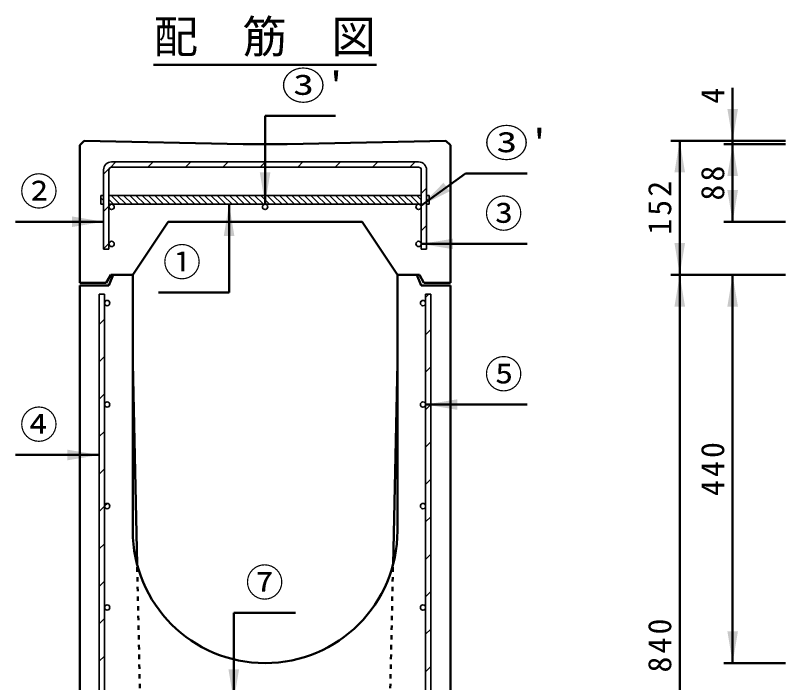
# Model space of a CAD drawing. Units: millimetres, scale not verified. Extents: x 100 to 4105, y 100 to 2870.
# Drawn here: x 1100 to 1973, y 993 to 1749 of the extents above; entities that cross this region are included whole.
import ezdxf
from ezdxf.enums import TextEntityAlignment as Align

# ---------------------------------------------------------------- set-up
doc = ezdxf.new("R2010")
doc.units = ezdxf.units.MM
doc.header["$LTSCALE"] = 5
doc.linetypes.add('USER2', pattern=[2.2, 1, -1.2])
doc.layers.add('V-nasSTD', color=7, linetype='Continuous', lineweight=35)
doc.styles.add('ＭＳ ゴシック', font='')
doc.styles.get('ＭＳ ゴシック').set_extended_font_data('MS Gothic')

msp = doc.modelspace()

# ---------------------------------------------------------------- hatches: boundary and pattern name
at = {"layer": 'V-nasSTD'}
for points in [[(1918.969, 1643.045), (1912.969, 1607.045), (1906.969, 1643.045)], [(1846.969, 1571.045), (1852.969, 1607.045), (1858.969, 1571.045)], [(1906.969, 1567.045), (1912.969, 1603.045), (1918.969, 1567.045)], [(1376.969, 1571.045), (1382.969, 1535.045), (1388.969, 1571.045)], [(1559.683, 1533.325), (1592.295, 1549.709), (1588.756, 1554.555), (1585.218, 1559.4)], [(1918.969, 1551.045), (1912.969, 1515.045), (1906.969, 1551.045)], [(1348.182, 1499.045), (1342.182, 1535.045), (1336.182, 1499.045)], [(1163.969, 1509.221), (1199.969, 1515.221), (1163.969, 1521.221)], [(1595.969, 1484.045), (1559.969, 1490.045), (1595.969, 1496.045)], [(1858.969, 1491.045), (1852.969, 1455.045), (1846.969, 1491.045)], [(1858.969, 1419.045), (1852.969, 1455.045), (1846.969, 1419.045)], [(1906.969, 1419.045), (1912.969, 1455.045), (1918.969, 1419.045)], [(1600.969, 1302.045), (1564.969, 1308.045), (1600.969, 1314.045)], [(1158.969, 1244.893), (1194.969, 1250.893), (1158.969, 1256.893)], [(1918.969, 1051.045), (1912.969, 1015.045), (1906.969, 1051.045)], [(1341.469, 1008.045), (1347.469, 972.045), (1353.469, 1008.045)]]:
    msp.add_hatch(color=256, dxfattribs=at).paths.add_polyline_path(points)

# ---------------------------------------------------------------- linework, layer by layer
at = {"layer": 'V-nasSTD', "lineweight": 50}
for p, q in [((1256.566, 1693.045), (1509.373, 1693.045)), ((1912.969, 1667.045), (1912.969, 1607.045)), ((1382.969, 1635.045), (1382.969, 1535.045)), ((1462.969, 1635.045), (1382.969, 1635.045)), ((1177.969, 1607.045), (1172.969, 1602.045)), ((1357.969, 1603.045), (1177.969, 1607.045)), ((1407.969, 1603.045), (1587.969, 1607.045)), ((1592.969, 1602.045), (1587.969, 1607.045)), ((1972.969, 1607.045), (1842.969, 1607.045)), ((1852.969, 1455.045), (1852.969, 1607.045)), ((1912.969, 1603.045), (1912.969, 1607.045)), ((1172.969, 1446.045), (1172.969, 1602.045)), ((1357.969, 1603.045), (1407.969, 1603.045)), ((1592.969, 1446.045), (1592.969, 1602.045)), ((1972.969, 1603.045), (1902.969, 1603.045)), ((1912.969, 1515.045), (1912.969, 1603.045)), ((1609.969, 1570.045), (1559.683, 1533.325)), ((1679.969, 1570.045), (1609.969, 1570.045)), ((1342.182, 1435.045), (1342.182, 1535.045)), ((1099.969, 1515.221), (1199.969, 1515.221)), ((1272.969, 1515.045), (1232.969, 1455.045)), ((1272.969, 1515.045), (1492.969, 1515.045)), ((1492.969, 1515.045), (1532.969, 1455.045)), ((1972.969, 1515.045), (1902.969, 1515.045)), ((1679.969, 1490.045), (1559.969, 1490.045)), ((1202.969, 1446.045), (1207.969, 1455.045)), ((1210.969, 1455.045), (1205.969, 1443.045)), ((1207.969, 1455.045), (1232.969, 1455.045)), ((1232.969, 1455.045), (1210.969, 1455.045)), ((1232.969, 1455.045), (1232.969, 1165.045)), ((1557.969, 1455.045), (1532.969, 1455.045)), ((1532.969, 1455.045), (1532.969, 1165.045)), ((1532.969, 1455.045), (1554.969, 1455.045)), ((1554.969, 1455.045), (1559.969, 1443.045)), ((1562.969, 1446.045), (1557.969, 1455.045)), ((1972.969, 1455.045), (1842.969, 1455.045)), ((1852.969, 615.045), (1852.969, 1455.045)), ((1912.969, 1015.045), (1912.969, 1455.045)), ((1172.969, 1446.045), (1202.969, 1446.045)), ((1172.969, 1443.045), (1172.969, 615.045)), ((1205.969, 1443.045), (1172.969, 1443.045)), ((1559.969, 1443.045), (1592.969, 1443.045)), ((1592.969, 1446.045), (1562.969, 1446.045)), ((1592.969, 1443.045), (1592.969, 615.045)), ((1262.182, 1435.045), (1342.182, 1435.045)), ((1237.965, 1126.654), (1232.969, 1355.045)), ((1527.973, 1126.654), (1532.969, 1355.045)), ((1679.969, 1308.045), (1564.969, 1308.045)), ((1099.969, 1250.893), (1194.969, 1250.893)), ((1347.469, 1072.045), (1347.469, 972.045)), ((1347.469, 1072.045), (1417.469, 1072.045)), ((1972.969, 1015.045), (1902.969, 1015.045))]:
    msp.add_line(p, q, dxfattribs=at)
at = {"layer": 'V-nasSTD'}
for p, q in [((1207.223, 1576.484), (1213.784, 1583.045)), ((1556.969, 1583.045), (1208.969, 1583.045)), ((1556.969, 1583.045), (1208.969, 1583.045)), ((1250.21, 1577.045), (1256.21, 1583.045)), ((1292.637, 1577.045), (1298.637, 1583.045)), ((1335.063, 1577.045), (1341.063, 1583.045)), ((1377.489, 1577.045), (1383.489, 1583.045)), ((1419.916, 1577.045), (1425.916, 1583.045)), ((1462.342, 1577.045), (1468.342, 1583.045)), ((1504.769, 1577.045), (1510.769, 1583.045)), ((1547.195, 1577.045), (1553.195, 1583.045)), ((1199.969, 1569.23), (1206.53, 1575.791)), ((1199.969, 1574.045), (1199.969, 1484.045)), ((1205.969, 1484.045), (1205.969, 1574.045)), ((1556.969, 1577.045), (1208.969, 1577.045)), ((1208.969, 1577.045), (1556.969, 1577.045)), ((1559.969, 1484.045), (1559.969, 1574.045)), ((1559.969, 1574.045), (1559.969, 1545.045)), ((1565.969, 1484.045), (1565.969, 1574.045)), ((1565.969, 1545.045), (1565.969, 1574.045)), ((1559.969, 1547.393), (1565.969, 1553.393)), ((1196.969, 1545.045), (1196.969, 1535.045)), ((1196.969, 1545.045), (1199.969, 1545.045)), ((1199.969, 1545.045), (1196.969, 1545.045)), ((1196.969, 1545.045), (1196.969, 1535.045)), ((1196.969, 1542.307), (1199.969, 1539.307)), ((1559.969, 1545.045), (1205.969, 1545.045)), ((1382.969, 1545.045), (1205.969, 1545.045)), ((1205.969, 1540.378), (1211.303, 1535.045)), ((1208.374, 1545.045), (1218.374, 1535.045)), ((1215.445, 1545.045), (1225.445, 1535.045)), ((1222.516, 1545.045), (1232.516, 1535.045)), ((1229.587, 1545.045), (1239.587, 1535.045)), ((1236.658, 1545.045), (1246.658, 1535.045)), ((1243.729, 1545.045), (1253.729, 1535.045)), ((1250.8, 1545.045), (1260.8, 1535.045)), ((1257.871, 1545.045), (1267.871, 1535.045)), ((1264.942, 1545.045), (1274.942, 1535.045)), ((1272.013, 1545.045), (1282.013, 1535.045)), ((1279.084, 1545.045), (1289.084, 1535.045)), ((1286.155, 1545.045), (1296.155, 1535.045)), ((1293.226, 1545.045), (1303.226, 1535.045)), ((1300.298, 1545.045), (1310.298, 1535.045)), ((1307.369, 1545.045), (1317.369, 1535.045)), ((1314.44, 1545.045), (1324.44, 1535.045)), ((1321.511, 1545.045), (1331.511, 1535.045)), ((1328.582, 1545.045), (1338.582, 1535.045)), ((1335.653, 1545.045), (1345.653, 1535.045)), ((1342.724, 1545.045), (1352.724, 1535.045)), ((1349.795, 1545.045), (1359.795, 1535.045)), ((1356.866, 1545.045), (1366.866, 1535.045)), ((1363.937, 1545.045), (1373.937, 1535.045)), ((1371.008, 1545.045), (1381.008, 1535.045)), ((1378.079, 1545.045), (1388.079, 1535.045)), ((1559.969, 1545.045), (1382.969, 1545.045)), ((1385.15, 1545.045), (1395.15, 1535.045)), ((1392.221, 1545.045), (1402.221, 1535.045)), ((1399.292, 1545.045), (1409.292, 1535.045)), ((1406.364, 1545.045), (1416.364, 1535.045)), ((1413.435, 1545.045), (1423.435, 1535.045)), ((1420.506, 1545.045), (1430.506, 1535.045)), ((1427.577, 1545.045), (1437.577, 1535.045)), ((1434.648, 1545.045), (1444.648, 1535.045)), ((1441.719, 1545.045), (1451.719, 1535.045)), ((1448.79, 1545.045), (1458.79, 1535.045)), ((1455.861, 1545.045), (1465.861, 1535.045)), ((1462.932, 1545.045), (1472.932, 1535.045)), ((1470.003, 1545.045), (1480.003, 1535.045)), ((1477.074, 1545.045), (1487.074, 1535.045)), ((1484.145, 1545.045), (1494.145, 1535.045)), ((1491.216, 1545.045), (1501.216, 1535.045)), ((1498.287, 1545.045), (1508.287, 1535.045)), ((1505.358, 1545.045), (1515.358, 1535.045)), ((1512.43, 1545.045), (1522.43, 1535.045)), ((1519.501, 1545.045), (1529.501, 1535.045)), ((1526.572, 1545.045), (1536.572, 1535.045)), ((1533.643, 1545.045), (1543.643, 1535.045)), ((1540.714, 1545.045), (1550.714, 1535.045)), ((1547.785, 1545.045), (1557.785, 1535.045)), ((1554.856, 1545.045), (1559.969, 1539.931)), ((1565.969, 1545.045), (1568.969, 1545.045)), ((1568.969, 1545.045), (1565.969, 1545.045)), ((1565.969, 1541.002), (1568.969, 1538.002)), ((1568.969, 1545.045), (1568.969, 1535.045)), ((1568.969, 1535.045), (1568.969, 1545.045)), ((1196.969, 1535.236), (1197.16, 1535.045)), ((1196.969, 1535.045), (1199.969, 1535.045)), ((1196.969, 1535.045), (1199.969, 1535.045)), ((1199.969, 1526.804), (1205.969, 1532.804)), ((1559.969, 1535.045), (1205.969, 1535.045)), ((1205.969, 1535.045), (1208.969, 1535.045)), ((1206.106, 1532.941), (1208.073, 1534.908)), ((1208.969, 1535.045), (1556.969, 1535.045)), ((1556.969, 1535.045), (1559.969, 1535.045)), ((1559.969, 1535.045), (1559.969, 1532.045)), ((1559.969, 1532.045), (1559.969, 1490.045)), ((1565.969, 1535.045), (1568.969, 1535.045)), ((1565.969, 1484.045), (1565.969, 1535.045)), ((1565.969, 1535.045), (1568.969, 1535.045)), ((1559.969, 1504.966), (1565.969, 1510.966)), ((1205.99, 1490.399), (1208.616, 1493.024)), ((1199.969, 1484.378), (1205.969, 1490.378)), ((1559.969, 1490.045), (1559.969, 1484.045)), ((1199.969, 1484.045), (1205.969, 1484.045)), ((1199.969, 1484.045), (1205.969, 1484.045)), ((1559.969, 1484.045), (1565.969, 1484.045)), ((1559.969, 1484.045), (1565.969, 1484.045)), ((1200.969, 1433.045), (1194.969, 1433.045)), ((1194.969, 1433.045), (1194.969, 972.045)), ((1200.969, 1433.045), (1194.969, 1433.045)), ((1194.969, 1433.045), (1194.969, 1250.893)), ((1200.969, 972.045), (1200.969, 1433.045)), ((1200.969, 1423.045), (1200.969, 1433.045)), ((1570.969, 1433.045), (1564.969, 1433.045)), ((1564.969, 972.045), (1564.969, 1433.045)), ((1564.969, 1429.532), (1568.482, 1433.045)), ((1570.969, 1433.045), (1564.969, 1433.045)), ((1564.969, 1433.045), (1564.969, 1423.045)), ((1570.969, 1433.045), (1570.969, 972.045)), ((1570.969, 1308.045), (1570.969, 1433.045)), ((1200.969, 1308.045), (1200.969, 1423.045)), ((1559.018, 1423.581), (1561.434, 1425.997)), ((1564.969, 1423.045), (1564.969, 1308.045)), ((1194.969, 1398.944), (1200.969, 1404.944)), ((1564.969, 1387.106), (1570.969, 1393.106)), ((1194.969, 1356.517), (1200.969, 1362.517)), ((1564.969, 1344.679), (1570.969, 1350.679)), ((1194.969, 1314.091), (1200.969, 1320.091)), ((1200.969, 1193.045), (1200.969, 1308.045)), ((1564.969, 1302.253), (1570.969, 1308.253)), ((1564.969, 1308.045), (1564.969, 1193.045)), ((1570.969, 972.045), (1570.969, 1308.045)), ((1194.969, 1271.664), (1200.969, 1277.664)), ((1564.969, 1259.827), (1570.969, 1265.827)), ((1194.969, 1250.893), (1194.969, 972.045)), ((1194.969, 1229.238), (1200.969, 1235.238)), ((1564.969, 1217.4), (1570.969, 1223.4)), ((1200.978, 1192.82), (1204.194, 1196.036)), ((1194.969, 1186.812), (1200.969, 1192.812)), ((1200.969, 1078.045), (1200.969, 1193.045)), ((1564.969, 1193.045), (1564.969, 1078.045)), ((1564.969, 1174.974), (1570.969, 1180.974)), ((1194.969, 1144.385), (1200.969, 1150.385)), ((1564.969, 1132.547), (1570.969, 1138.547)), ((1194.969, 1101.959), (1200.969, 1107.959)), ((1564.969, 1090.121), (1570.969, 1096.121)), ((1200.969, 972.045), (1200.969, 1078.045)), ((1564.969, 1078.045), (1564.969, 972.045)), ((1194.969, 1059.532), (1200.969, 1065.532)), ((1564.969, 1047.695), (1570.969, 1053.695)), ((1194.969, 1017.106), (1200.969, 1023.106)), ((1564.969, 1005.268), (1570.969, 1011.268))]:
    msp.add_line(p, q, dxfattribs=at)
at = {"layer": 'V-nasSTD', "linetype": 'USER2', "lineweight": 50}
for p, q in [((1246.321, 744.693), (1237.965, 1126.654)), ((1519.618, 744.693), (1527.973, 1126.654))]:
    msp.add_line(p, q, dxfattribs=at)
at = {"layer": 'V-nasSTD'}
for centre in [(1208.969, 1532.045), (1382.969, 1532.045), (1382.969, 1532.045), (1556.969, 1532.045), (1208.969, 1490.045), (1208.969, 1490.045), (1556.969, 1490.045), (1556.969, 1490.045), (1203.969, 1423.045), (1203.969, 1423.045), (1561.969, 1423.045), (1561.969, 1423.045), (1203.969, 1308.045), (1203.969, 1308.045), (1561.969, 1308.045), (1561.969, 1308.045), (1203.969, 1193.045), (1203.969, 1193.045), (1561.969, 1193.045), (1561.969, 1193.045), (1203.969, 1078.045), (1203.969, 1078.045), (1561.969, 1078.045), (1561.969, 1078.045)]:
    msp.add_circle(centre, 3, dxfattribs=at)
for centre, radius, start, end in [((1208.969, 1574.045), 9, 90, 180), ((1208.969, 1574.045), 9, 90, 180), ((1556.969, 1574.045), 9, 0, 90), ((1556.969, 1574.045), 9, 0, 90), ((1208.969, 1574.045), 3, 90, 180), ((1208.969, 1574.045), 3, 90, 180), ((1556.969, 1574.045), 3, 0, 90), ((1556.969, 1574.045), 3, 0, 90), ((1208.969, 1532.045), 3, 90, 180), ((1208.969, 1532.045), 3, 180, 90), ((1556.969, 1532.045), 3, 90, 0), ((1556.969, 1532.045), 3, 0, 90)]:
    msp.add_arc(centre, radius, start, end, dxfattribs=at)
at = {"layer": 'V-nasSTD', "lineweight": 50}
for start, end in [(180, 270), (270, 0)]:
    msp.add_arc((1382.969, 1165.045), 150, start, end, dxfattribs=at)

# ---------------------------------------------------------------- texts
at = {"layer": 'V-nasSTD', "style": 'ＭＳ ゴシック'}
for s, height, p in [('配\u3000筋\u3000図', 36.95, (1256.566, 1743.445)), ('②', 31.67, (1104.969, 1565.421)), ('③', 31.67, (1631.769, 1540.245)), ('①', 31.67, (1267.182, 1485.245)), ('⑤', 31.67, (1631.769, 1358.245)), ('④', 31.67, (1104.969, 1301.093)), ('⑦', 31.67, (1360.869, 1122.245))]:
    msp.add_text(s, height=height, dxfattribs=at).set_placement(p, align=Align.TOP_LEFT)
at = {"layer": 'V-nasSTD', "style": 'ＭＳ ゴシック', "width": 1.15}
for p in [(1401.369, 1685.245), (1631.769, 1620.245)]:
    msp.add_text("③'", height=31.67, dxfattribs=at).set_placement(p, align=Align.TOP_LEFT)
at = {"layer": 'V-nasSTD', "style": 'ＭＳ ゴシック'}
msp.add_text('4', height=26.39, rotation=90, dxfattribs=at).set_placement((1876.969, 1649.045), align=Align.TOP_LEFT)
at = {"layer": 'V-nasSTD', "char_height": 26.39, "attachment_point": 1, "rotation": 90, "style": 'ＭＳ ゴシック'}
for s, insert in [('\\T1.2;88', (1876.969, 1539.245)), ('\\T1.2;152', (1816.969, 1500.445)), ('\\T1.2;440', (1876.969, 1204.445)), ('\\T1.2;840', (1816.969, 1004.445))]:
    msp.add_mtext(s, dxfattribs=dict(at, insert=insert))

doc.saveas('drawing.dxf')
